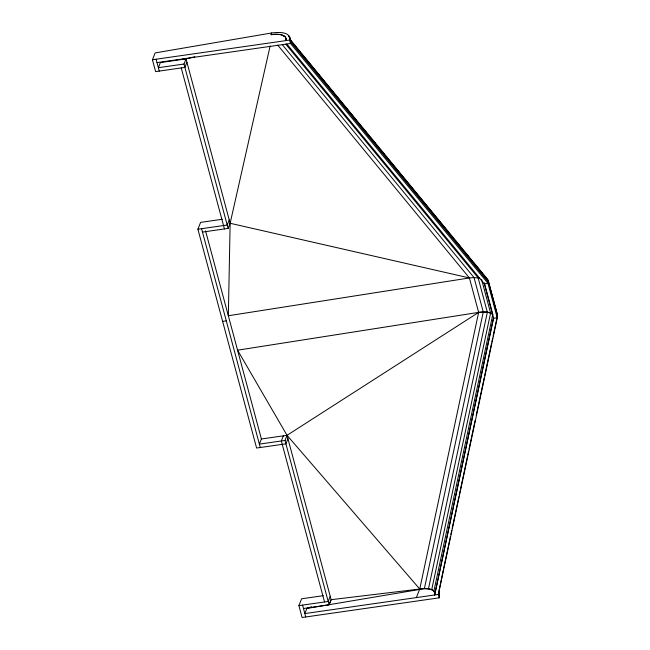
<?xml version="1.0" encoding="UTF-8"?>
<svg xmlns="http://www.w3.org/2000/svg" width="650" height="650" viewBox="0 0 650 650"><rect width="100%" height="100%" fill="white"/><g stroke="black" fill="none" stroke-linecap="round" stroke-linejoin="round"><path stroke-width="0.97" d="M270.132 45.988L230.141 223.275L228.337 315.746L469.406 277.948L474.029 277.558L479.733 278.192M329.103 604.63L331.134 599.69L419.754 589.038C424.515 588.396 435.809 587.519 434.671 594.969L493.602 317.184M416.366 597.594L419.754 589.038L478.644 312.382L469.406 277.948L277.729 45.118M443.284 570.074L438.336 594.441L304.834 613.584L306.873 608.449L424.377 588.648L483.267 312L474.029 277.558L282.352 44.736M424.377 588.648L428.456 588.867L487.346 312.219L478.099 277.786L285.781 44.167M434.923 592.841L433.916 591.037L431.706 589.688L490.596 313.032L481.609 279.557M433.916 591.037L492.806 314.389L484.331 282.823M434.671 594.969L493.561 318.313L484.323 283.879L286.837 43.997M443.706 568.092L450.458 536.364M450.881 534.381L451.726 530.416M452.148 528.434L458.9 496.698M459.323 494.715L460.168 490.75M460.59 488.767L467.342 457.039M467.764 455.057L468.609 451.084M469.032 449.101L475.15 420.347M476.206 415.391L484.234 377.707M484.648 375.724L491.408 343.996M491.831 342.014L492.676 338.049M493.098 336.066L497.526 315.242L488.288 280.808L485.916 277.753M493.561 318.313L497.226 317.793L487.988 283.359L290.501 43.477L289.591 40.081C290.956 31.151 277.404 32.208 271.692 32.963L155.147 52.91L152.433 59.751L155.618 71.614L184.909 67.413L186.94 62.278M497.226 317.793L497.526 315.242L487.866 279.662L289.591 38.764M323.302 595.684L301.616 598.788L298.902 605.637L302.088 617.5L439.246 597.829L439.546 595.278L438.636 591.89M202.475 232.082L228.101 228.41L183.999 64.025L186.03 58.89L194.813 56.761M271.009 34.678C275.746 34.141 281.125 33.727 285.171 36.684L286.179 38.48L285.927 40.609C287.178 33.142 275.576 34.076 271.009 34.678L271.692 32.963M287.942 438.701L285.911 443.836L256.612 448.037L197.901 229.222L200.614 222.373L222.3 219.261M229.231 219.887L227.199 225.022L197.901 229.222M228.101 228.41L230.141 223.275L186.03 58.89L183.032 58.736M205.554 230.856L261.398 438.986L259.366 444.121L285.001 440.44L287.032 435.313L478.644 312.382C483.332 311.902 488.832 311.309 492.806 314.389C488.767 311.382 483.364 311.943 478.644 312.382L237.575 350.188L287.032 435.313L419.754 589.038M283.368 435.833L281.336 440.968L324.537 601.965M330.224 596.302L328.193 601.437L298.902 605.637M303.477 608.506L329.103 604.825L331.134 599.69L287.032 435.313L261.398 438.986M306.873 608.449L311.537 606.767M152.433 59.751L289.591 40.081M157.007 62.619L290.501 43.477L290.802 40.926L289.892 37.529M186.03 58.89L160.404 62.571L158.373 67.706L183.999 64.025M222.641 321.409L226.297 320.881M484.323 283.879L487.988 283.359L488.288 280.808L290.802 40.926L289.477 36.392M283.733 36.286L285.131 36.562M230.141 223.275L469.406 277.948M428.456 588.867L431.706 589.688M290.371 40.227L293.597 44.143M294.889 45.711L296.822 48.067M298.114 49.636L300.056 51.984M301.34 53.552L356.2 120.185M364.593 130.374L365.877 131.942M367.819 134.298L369.111 135.866M371.044 138.214L372.336 139.782M373.628 141.351L375.562 143.707M376.854 145.275L378.146 146.843M380.079 149.191L381.371 150.759M382.663 152.327L384.597 154.676M385.889 156.244L387.822 158.6M389.114 160.168L447.2 230.717M455.585 240.914L456.877 242.482M458.811 244.831L460.102 246.399M464.62 251.883L465.912 253.451M467.846 255.807L469.137 257.376M470.429 258.944L472.363 261.292M473.655 262.86L475.597 265.216M476.881 266.784L484.632 276.185M439.546 595.278L438.441 591.597M289.933 38.773L290.842 42.161L488.329 282.043L497.567 316.477L438.336 594.441L439.246 597.829M438.677 593.125L439.587 596.513M288.681 35.368L289.136 37.066M285.001 440.44L329.103 604.825M181.244 67.941L224.445 228.93M156.097 59.231L159.274 71.094M201.565 228.694L260.276 447.509M302.567 605.109L305.744 616.972"/></g></svg>
